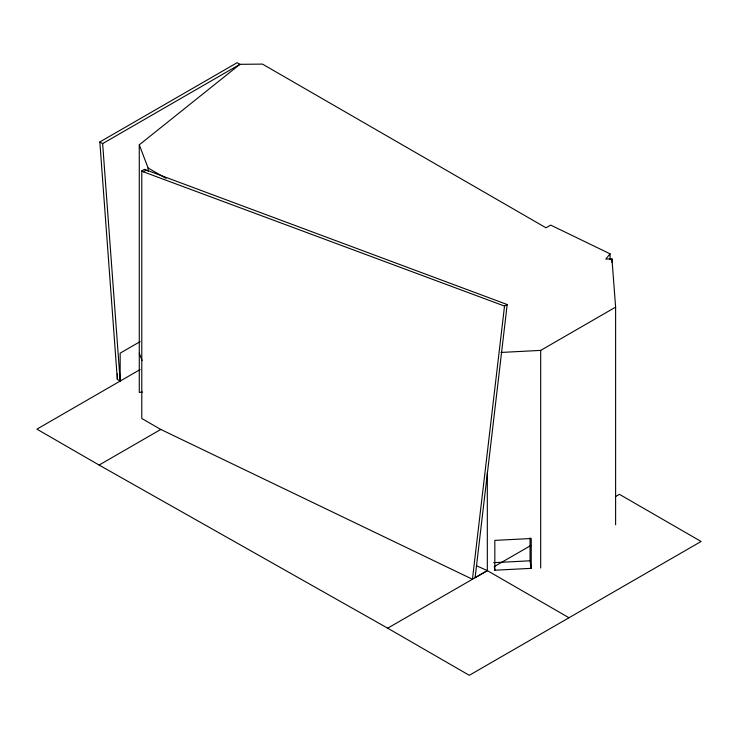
<?xml version="1.0" encoding="UTF-8"?>
<svg xmlns="http://www.w3.org/2000/svg" width="738" height="738" viewBox="0 0 738 738"><rect width="100%" height="100%" fill="white"/><g stroke="black" fill="none" stroke-linecap="round" stroke-linejoin="round"><path stroke-width="1.11" d="M507.2 304.536L504.524 306.086L472.44 579.256L160.783 429.451L141.779 418.483L141.779 170.884L144.454 169.343L507.2 304.536L475.115 577.706L487.32 570.612L487.32 472.809M142.499 392.026L139.279 392.431L139.279 144.833L239.951 64.317L237.147 62.693L99.833 141.973L102.637 143.596L239.951 64.317L262.47 64.105L545.982 227.784L550.659 225.09L610.058 253.826L605.778 259.075L611.95 258.918L615.612 307.137L615.612 524.783M141.779 170.884L143.347 171.788L146.013 170.247M140.128 341.62L120.165 353.151L120.165 381.076L117.351 379.452L99.833 141.973M140.128 369.544L36.9 429.147L99.104 465.06L387.681 628.186L469.294 675.307L701.1 541.471L619.44 494.331L615.529 496.591M99.104 465.06L160.783 429.451M500.945 352.45L540.686 350.393L615.612 307.137M387.681 628.186L487.366 570.64L476.831 565.889M530.742 545.539L494.266 566.6L494.829 570.225L531.222 568.343L531.222 538.509L494.829 540.391L494.829 570.225M493.657 562.67L530.05 560.797L531.222 568.343M143.347 171.788L504.524 306.086M139.279 144.833L148.098 167.996L166.068 178.365M487.32 570.612L568.98 617.752M139.279 353.161L142.093 360.522M102.637 143.596L120.165 381.076M611.95 258.918L611.95 262.377M610.058 253.826L610.058 259.582M540.686 350.393L540.686 568.048M530.05 537.845L530.05 560.797M148.098 167.996L148.098 171.456M117.351 373.871L117.351 379.452"/></g></svg>
